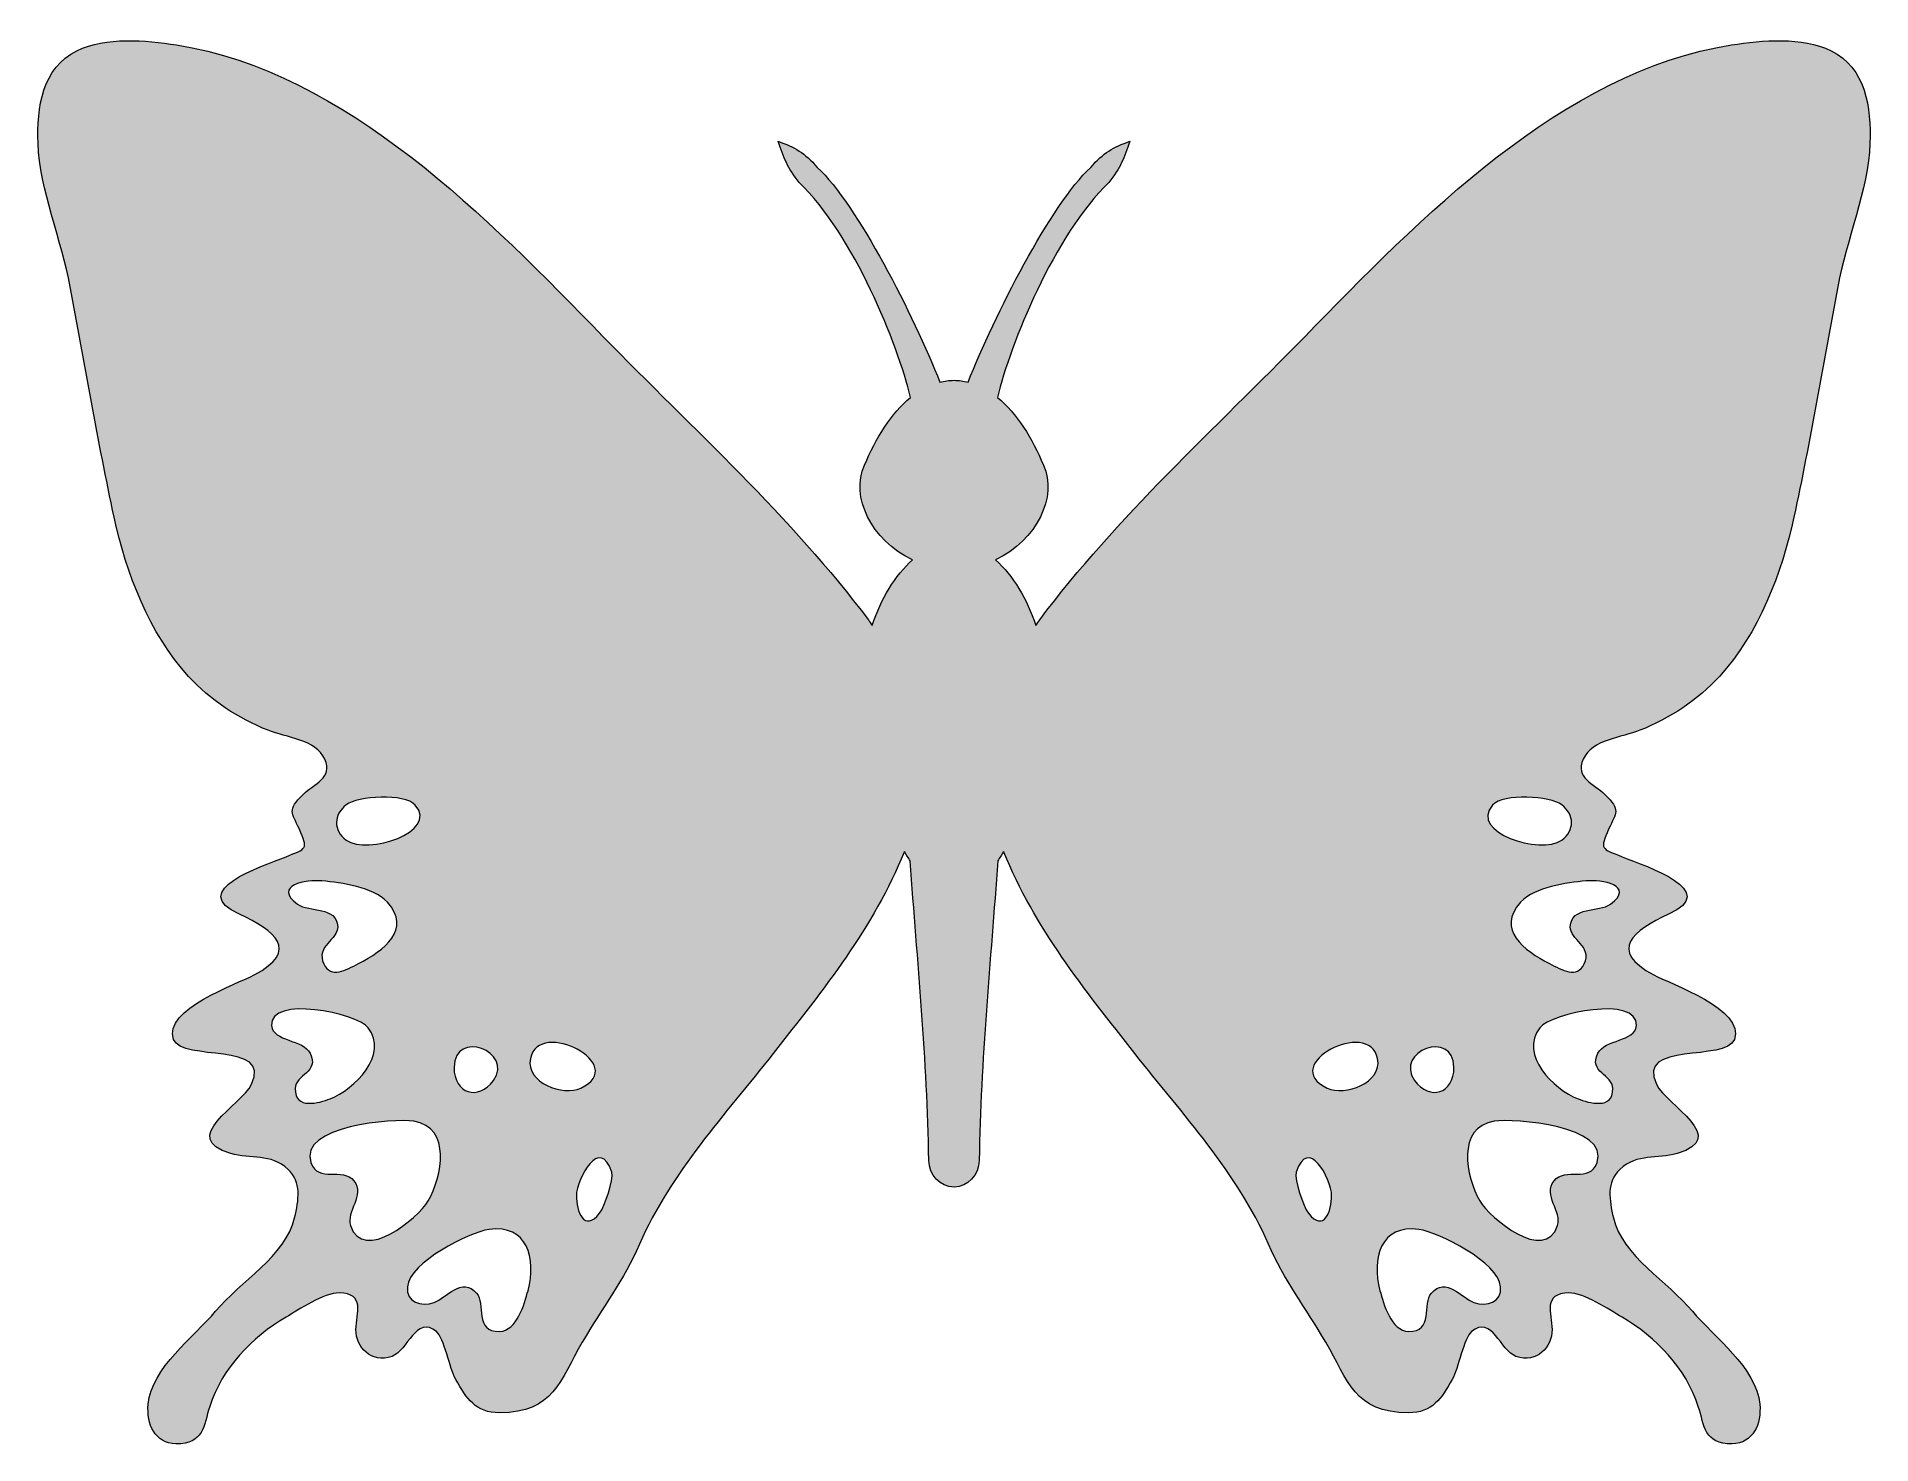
# Model space of a CAD drawing. Header units: inches. Extents: x 0 to 102, y 0 to 78.
import ezdxf

# ---------------------------------------------------------------- set-up
doc = ezdxf.new("R2010")
doc.units = ezdxf.units.IN
doc.header["$MEASUREMENT"] = 0
doc.layers.add('Layer 1', color=7, linetype='Continuous')

msp = doc.modelspace()

# ---------------------------------------------------------------- hatches: boundary and pattern name
at = {"layer": 'Layer 1', "true_color": 0xe95465}
h = msp.add_hatch(color=13, dxfattribs=at)
h.dxf.hatch_style = 2
edge = h.paths.add_edge_path()
edge.add_spline(control_points=[(99.43, 77.26), (97.79, 78.04), (95.65, 77.85), (93.91, 77.58), (84.53, 76.13), (76.55, 67.87), (70.25, 61.4), (65.27, 56.3), (59.83, 51.41), (55.55, 45.69), (55.48, 45.59), (55.41, 45.49), (55.34, 45.39), (54.84, 46.85), (54.08, 48.16), (53.1, 49.02), (55.41, 50.12), (56.55, 52.54), (55.76, 54.27), (55.14, 55.76), (54.28, 57.15), (53.21, 58.03), (53.9, 60.97), (56.37, 67.05), (59.39, 69.96), (60.03, 70.75), (60.24, 71.33), (60.55, 72.24), (59.65, 71.91), (59.07, 71.6), (58.38, 70.79), (56.15, 68.72), (53.05, 62.56), (51.58, 58.88), (51.33, 58.94), (51.07, 58.98), (50.8, 58.98), (50.53, 58.98), (50.27, 58.94), (50.02, 58.88), (48.55, 62.56), (45.45, 68.72), (43.22, 70.79), (42.53, 71.6), (41.95, 71.91), (41.05, 72.24), (41.36, 71.33), (41.57, 70.75), (42.21, 69.96), (45.23, 67.05), (47.7, 60.97), (48.39, 58.03), (47.33, 57.15), (46.46, 55.76), (45.84, 54.27), (45.05, 52.54), (46.19, 50.12), (48.5, 49.02), (47.52, 48.16), (46.76, 46.85), (46.26, 45.39), (46.19, 45.49), (46.12, 45.59), (46.05, 45.69), (41.77, 51.41), (36.32, 56.3), (31.35, 61.4), (25.05, 67.87), (17.07, 76.13), (7.69, 77.58), (5.95, 77.85), (3.81, 78.04), (2.17, 77.26), (0.24, 76.34), (-0.06, 74.08), (0.01, 72.13), (0.11, 69.54), (1.31, 66.77), (1.8, 64.17), (2.6, 59.91), (3.32, 55.62), (4.23, 51.39), (4.9, 48.3), (6.17, 44.93), (8.36, 42.56), (9.55, 41.26), (11.11, 40.22), (12.77, 39.57), (13.76, 39.18), (15.43, 39.05), (15.91, 37.97), (16.39, 36.91), (15.31, 36.62), (14.71, 36.01), (13.81, 35.11), (14.07, 35.05), (14.5, 34.08), (15, 32.96), (14.91, 33.02), (13.76, 32.56), (12.36, 32), (8.26, 30.68), (11.18, 29.37), (13.14, 28.48), (14.56, 27.36), (12, 26), (11.07, 25.51), (6.92, 24.09), (7.53, 22.43), (8, 21.15), (13.01, 22.33), (11.85, 19.94), (11.28, 18.75), (7.74, 16.97), (10.7, 16.1), (11.8, 15.78), (12.91, 16.12), (13.88, 15.22), (14.64, 14.52), (14.46, 13.5), (14.24, 12.54), (13.76, 10.43), (11.19, 8.96), (9.86, 7.36), (8.65, 5.92), (6.31, 4.21), (6.12, 2.19), (6.02, 1.1), (6.49, 0.02), (7.65, 0), (9.22, -0.03), (9.18, 1), (9.53, 2.07), (10.21, 4.17), (11.86, 5.92), (13.76, 7.02), (14.46, 7.42), (15.88, 8.39), (16.7, 8.37), (18.2, 8.34), (17.65, 7.25), (17.64, 6.33), (17.64, 5.36), (18.47, 4.44), (19.64, 4.85), (20.51, 5.15), (20.97, 7.17), (22.11, 6.22), (22.51, 5.89), (22.85, 4.14), (23.17, 3.57), (23.78, 2.5), (24.26, 1.72), (25.61, 1.72), (28.6, 1.72), (28.95, 3.51), (30.19, 5.64), (31.29, 7.53), (32.5, 9.09), (33.36, 11.07), (35.1, 15.05), (38.12, 18.26), (40.78, 21.65), (43.54, 25.17), (46.36, 28.65), (48.04, 32.82), (48.05, 32.83), (48.05, 32.84), (48.06, 32.85), (48.16, 32.67), (48.26, 32.49), (48.37, 32.33), (48.77, 26.79), (49.32, 21.26), (49.4, 15.72), (49.42, 14.9), (50.03, 14.24), (50.8, 14.24), (51.56, 14.24), (52.18, 14.9), (52.2, 15.72), (52.28, 21.26), (52.83, 26.79), (53.23, 32.33), (53.34, 32.49), (53.44, 32.67), (53.54, 32.85), (53.55, 32.84), (53.55, 32.83), (53.56, 32.82), (55.24, 28.65), (58.06, 25.17), (60.82, 21.65), (63.48, 18.26), (66.5, 15.05), (68.24, 11.07), (69.1, 9.09), (70.31, 7.53), (71.41, 5.64), (72.65, 3.51), (73, 1.72), (75.99, 1.72), (77.34, 1.72), (77.82, 2.5), (78.43, 3.57), (78.75, 4.14), (79.09, 5.89), (79.49, 6.22), (80.63, 7.17), (81.09, 5.15), (81.96, 4.85), (83.13, 4.44), (83.96, 5.36), (83.96, 6.33), (83.95, 7.25), (83.4, 8.34), (84.9, 8.37), (85.72, 8.39), (87.14, 7.42), (87.84, 7.02), (89.74, 5.92), (91.39, 4.17), (92.07, 2.07), (92.42, 1), (92.38, -0.03), (93.95, 0), (95.11, 0.02), (95.58, 1.1), (95.48, 2.19), (95.29, 4.21), (92.95, 5.92), (91.74, 7.36), (90.41, 8.96), (87.84, 10.43), (87.36, 12.54), (87.14, 13.5), (86.96, 14.52), (87.72, 15.22), (88.69, 16.12), (89.8, 15.78), (90.89, 16.1), (93.86, 16.97), (90.32, 18.75), (89.75, 19.94), (88.59, 22.33), (93.6, 21.15), (94.07, 22.43), (94.68, 24.09), (90.53, 25.51), (89.6, 26), (87.04, 27.36), (88.46, 28.48), (90.42, 29.37), (93.34, 30.68), (89.24, 32), (87.84, 32.56), (86.69, 33.02), (86.6, 32.96), (87.1, 34.08), (87.53, 35.05), (87.79, 35.11), (86.89, 36.01), (86.29, 36.62), (85.21, 36.91), (85.69, 37.97), (86.17, 39.05), (87.84, 39.18), (88.83, 39.57), (90.49, 40.22), (92.05, 41.26), (93.24, 42.56), (95.43, 44.93), (96.7, 48.3), (97.37, 51.39), (98.28, 55.62), (99, 59.91), (99.8, 64.17), (100.29, 66.77), (101.49, 69.54), (101.59, 72.13), (101.66, 74.08), (101.36, 76.34), (99.43, 77.26)], knot_values=[0, 0, 0, 0, 1, 1, 1, 2, 2, 2, 3, 3, 3, 4, 4, 4, 5, 5, 5, 6, 6, 6, 7, 7, 7, 8, 8, 8, 9, 9, 9, 10, 10, 10, 11, 11, 11, 12, 12, 12, 13, 13, 13, 14, 14, 14, 15, 15, 15, 16, 16, 16, 17, 17, 17, 18, 18, 18, 19, 19, 19, 20, 20, 20, 21, 21, 21, 22, 22, 22, 23, 23, 23, 24, 24, 24, 25, 25, 25, 26, 26, 26, 27, 27, 27, 28, 28, 28, 29, 29, 29, 30, 30, 30, 31, 31, 31, 32, 32, 32, 33, 33, 33, 34, 34, 34, 35, 35, 35, 36, 36, 36, 37, 37, 37, 38, 38, 38, 39, 39, 39, 40, 40, 40, 41, 41, 41, 42, 42, 42, 43, 43, 43, 44, 44, 44, 45, 45, 45, 46, 46, 46, 47, 47, 47, 48, 48, 48, 49, 49, 49, 50, 50, 50, 51, 51, 51, 52, 52, 52, 53, 53, 53, 54, 54, 54, 55, 55, 55, 56, 56, 56, 57, 57, 57, 58, 58, 58, 59, 59, 59, 60, 60, 60, 61, 61, 61, 62, 62, 62, 63, 63, 63, 64, 64, 64, 65, 65, 65, 66, 66, 66, 67, 67, 67, 68, 68, 68, 69, 69, 69, 70, 70, 70, 71, 71, 71, 72, 72, 72, 73, 73, 73, 74, 74, 74, 75, 75, 75, 76, 76, 76, 77, 77, 77, 78, 78, 78, 79, 79, 79, 80, 80, 80, 81, 81, 81, 82, 82, 82, 83, 83, 83, 84, 84, 84, 85, 85, 85, 86, 86, 86, 87, 87, 87, 88, 88, 88, 89, 89, 89, 90, 90, 90, 91, 91, 91, 92, 92, 92, 93, 93, 93, 94, 94, 94, 94], degree=3, periodic=1)
edge = h.paths.add_edge_path()
edge.add_spline(control_points=[(25.26, 20.15), (24.43, 18.99), (23.07, 19.42), (23.08, 20.88), (23.09, 23.01), (26.41, 21.77), (25.26, 20.15)], knot_values=[0, 0, 0, 0, 1, 1, 1, 2, 2, 2, 2], degree=3, periodic=1)
edge = h.paths.add_edge_path()
edge.add_spline(control_points=[(17.1, 35.44), (17.73, 35.92), (20.34, 36.09), (20.93, 35.42), (22.26, 33.92), (18.27, 32.63), (17.1, 33.48), (16.37, 34.02), (16.39, 34.88), (17.1, 35.44)], knot_values=[0, 0, 0, 0, 1, 1, 1, 2, 2, 2, 3, 3, 3, 3], degree=3, periodic=1)
edge = h.paths.add_edge_path()
edge.add_spline(control_points=[(15.75, 31.22), (16.87, 31.1), (18.55, 30.91), (19.38, 30.03), (20.76, 28.53), (19.2, 27.36), (17.78, 26.63), (17.08, 26.28), (16.25, 25.79), (15.86, 26.61), (15.38, 27.61), (16.66, 27.97), (16.63, 28.67), (16.59, 29.83), (15.05, 29.46), (14.4, 29.93), (12.99, 30.97), (14.9, 31.3), (15.75, 31.22)], knot_values=[0, 0, 0, 0, 1, 1, 1, 2, 2, 2, 3, 3, 3, 4, 4, 4, 5, 5, 5, 6, 6, 6, 6], degree=3, periodic=1)
edge = h.paths.add_edge_path()
edge.add_spline(control_points=[(14.27, 19.7), (14.28, 20.49), (15.63, 20.58), (15.1, 21.66), (14.71, 22.44), (13.03, 22.3), (12.96, 23.19), (12.84, 24.88), (17.68, 23.9), (18.32, 23.07), (19.47, 21.57), (17.56, 19.66), (16.2, 19.13), (15.6, 18.9), (14.24, 18.51), (14.27, 19.7)], knot_values=[0, 0, 0, 0, 1, 1, 1, 2, 2, 2, 3, 3, 3, 4, 4, 4, 5, 5, 5, 5], degree=3, periodic=1)
edge = h.paths.add_edge_path()
edge.add_spline(control_points=[(17.33, 12.11), (17.08, 12.85), (18.15, 13.81), (17.53, 14.58), (16.9, 15.37), (15.55, 14.44), (15.14, 15.6), (14.42, 17.62), (19.76, 18.07), (20.84, 17.89), (22.96, 17.54), (22.42, 14.82), (21.64, 13.47), (21.09, 12.52), (18.05, 9.98), (17.33, 12.11)], knot_values=[0, 0, 0, 0, 1, 1, 1, 2, 2, 2, 3, 3, 3, 4, 4, 4, 5, 5, 5, 5], degree=3, periodic=1)
edge = h.paths.add_edge_path()
edge.add_spline(control_points=[(27.18, 8.49), (26.99, 7.78), (26.56, 6.25), (25.6, 6.23), (24.19, 6.19), (24.83, 7.77), (24.33, 8.36), (23.54, 9.29), (22.62, 8.06), (21.97, 7.84), (21.26, 7.59), (20.41, 7.85), (20.49, 8.71), (20.6, 10.05), (23.89, 11.73), (25.03, 11.89), (27.12, 12.18), (27.66, 10.29), (27.18, 8.49)], knot_values=[0, 0, 0, 0, 1, 1, 1, 2, 2, 2, 3, 3, 3, 4, 4, 4, 5, 5, 5, 6, 6, 6, 6], degree=3, periodic=1)
edge = h.paths.add_edge_path()
edge.add_spline(control_points=[(27.31, 21.36), (27.77, 23.64), (32.86, 21.02), (30.1, 19.72), (29.14, 19.27), (27.05, 20.01), (27.31, 21.36)], knot_values=[0, 0, 0, 0, 1, 1, 1, 2, 2, 2, 2], degree=3, periodic=1)
edge = h.paths.add_edge_path()
edge.add_spline(control_points=[(31.15, 12.79), (30.28, 11.69), (29.86, 12.91), (29.86, 13.77), (29.87, 14.72), (31.2, 17.09), (31.82, 15.06), (31.94, 14.66), (31.43, 13.15), (31.15, 12.79)], knot_values=[0, 0, 0, 0, 1, 1, 1, 2, 2, 2, 3, 3, 3, 3], degree=3, periodic=1)
edge = h.paths.add_edge_path()
edge.add_spline(control_points=[(80.66, 35.42), (81.26, 36.09), (83.87, 35.92), (84.5, 35.44), (85.21, 34.88), (85.23, 34.02), (84.5, 33.48), (83.33, 32.63), (79.34, 33.92), (80.66, 35.42)], knot_values=[0, 0, 0, 0, 1, 1, 1, 2, 2, 2, 3, 3, 3, 3], degree=3, periodic=1)
edge = h.paths.add_edge_path()
edge.add_spline(control_points=[(78.52, 20.88), (78.53, 19.42), (77.17, 18.99), (76.34, 20.15), (75.19, 21.77), (78.51, 23.01), (78.52, 20.88)], knot_values=[0, 0, 0, 0, 1, 1, 1, 2, 2, 2, 2], degree=3, periodic=1)
edge = h.paths.add_edge_path()
edge.add_spline(control_points=[(70.45, 12.79), (70.17, 13.15), (69.66, 14.66), (69.78, 15.06), (70.4, 17.09), (71.73, 14.72), (71.74, 13.77), (71.74, 12.91), (71.32, 11.69), (70.45, 12.79)], knot_values=[0, 0, 0, 0, 1, 1, 1, 2, 2, 2, 3, 3, 3, 3], degree=3, periodic=1)
edge = h.paths.add_edge_path()
edge.add_spline(control_points=[(71.5, 19.72), (68.74, 21.02), (73.83, 23.64), (74.29, 21.36), (74.55, 20.01), (72.46, 19.27), (71.5, 19.72)], knot_values=[0, 0, 0, 0, 1, 1, 1, 2, 2, 2, 2], degree=3, periodic=1)
edge = h.paths.add_edge_path()
edge.add_spline(control_points=[(79.63, 7.84), (78.98, 8.06), (78.06, 9.29), (77.27, 8.36), (76.77, 7.77), (77.41, 6.19), (76, 6.23), (75.04, 6.25), (74.61, 7.78), (74.42, 8.49), (73.94, 10.29), (74.48, 12.18), (76.57, 11.89), (77.71, 11.73), (81, 10.05), (81.11, 8.71), (81.19, 7.85), (80.34, 7.59), (79.63, 7.84)], knot_values=[0, 0, 0, 0, 1, 1, 1, 2, 2, 2, 3, 3, 3, 4, 4, 4, 5, 5, 5, 6, 6, 6, 6], degree=3, periodic=1)
edge = h.paths.add_edge_path()
edge.add_spline(control_points=[(86.46, 15.6), (86.05, 14.44), (84.7, 15.37), (84.07, 14.58), (83.45, 13.81), (84.52, 12.85), (84.27, 12.11), (83.55, 9.98), (80.51, 12.52), (79.96, 13.47), (79.18, 14.82), (78.64, 17.54), (80.76, 17.89), (81.84, 18.07), (87.18, 17.62), (86.46, 15.6)], knot_values=[0, 0, 0, 0, 1, 1, 1, 2, 2, 2, 3, 3, 3, 4, 4, 4, 5, 5, 5, 5], degree=3, periodic=1)
edge = h.paths.add_edge_path()
edge.add_spline(control_points=[(88.64, 23.19), (88.57, 22.3), (86.89, 22.44), (86.5, 21.66), (85.97, 20.58), (87.32, 20.49), (87.33, 19.7), (87.36, 18.51), (86, 18.9), (85.4, 19.13), (84.04, 19.66), (82.13, 21.57), (83.28, 23.07), (83.92, 23.9), (88.75, 24.88), (88.64, 23.19)], knot_values=[0, 0, 0, 0, 1, 1, 1, 2, 2, 2, 3, 3, 3, 4, 4, 4, 5, 5, 5, 5], degree=3, periodic=1)
edge = h.paths.add_edge_path()
edge.add_spline(control_points=[(85.85, 31.22), (86.7, 31.3), (88.61, 30.97), (87.2, 29.93), (86.55, 29.46), (85.01, 29.83), (84.97, 28.67), (84.94, 27.97), (86.22, 27.61), (85.74, 26.61), (85.35, 25.79), (84.52, 26.28), (83.82, 26.63), (82.4, 27.36), (80.84, 28.53), (82.22, 30.03), (83.05, 30.91), (84.73, 31.1), (85.85, 31.22)], knot_values=[0, 0, 0, 0, 1, 1, 1, 2, 2, 2, 3, 3, 3, 4, 4, 4, 5, 5, 5, 6, 6, 6, 6], degree=3, periodic=1)

# ---------------------------------------------------------------- linework, layer by layer
at = {"layer": 'Layer 1', "lineweight": 0}
for points, knots in [([(99.43, 77.26), (97.79, 78.04), (95.65, 77.85), (93.91, 77.58), (84.53, 76.13), (76.55, 67.87), (70.25, 61.4), (65.27, 56.3), (59.83, 51.41), (55.55, 45.69), (55.48, 45.59), (55.41, 45.49), (55.34, 45.39), (54.84, 46.85), (54.08, 48.16), (53.1, 49.02), (55.41, 50.12), (56.55, 52.54), (55.76, 54.27), (55.14, 55.76), (54.28, 57.15), (53.21, 58.03), (53.9, 60.97), (56.37, 67.05), (59.39, 69.96), (60.03, 70.75), (60.24, 71.33), (60.55, 72.24), (59.65, 71.91), (59.07, 71.6), (58.38, 70.79), (56.15, 68.72), (53.05, 62.56), (51.58, 58.88), (51.33, 58.94), (51.07, 58.98), (50.8, 58.98), (50.53, 58.98), (50.27, 58.94), (50.02, 58.88), (48.55, 62.56), (45.45, 68.72), (43.22, 70.79), (42.53, 71.6), (41.95, 71.91), (41.05, 72.24), (41.36, 71.33), (41.57, 70.75), (42.21, 69.96), (45.23, 67.05), (47.7, 60.97), (48.39, 58.03), (47.33, 57.15), (46.46, 55.76), (45.84, 54.27), (45.05, 52.54), (46.19, 50.12), (48.5, 49.02), (47.52, 48.16), (46.76, 46.85), (46.26, 45.39), (46.19, 45.49), (46.12, 45.59), (46.05, 45.69), (41.77, 51.41), (36.32, 56.3), (31.35, 61.4), (25.05, 67.87), (17.07, 76.13), (7.69, 77.58), (5.95, 77.85), (3.81, 78.04), (2.17, 77.26), (0.24, 76.34), (-0.06, 74.08), (0.01, 72.13), (0.11, 69.54), (1.31, 66.77), (1.8, 64.17), (2.6, 59.91), (3.32, 55.62), (4.23, 51.39), (4.9, 48.3), (6.17, 44.93), (8.36, 42.56), (9.55, 41.26), (11.11, 40.22), (12.77, 39.57), (13.76, 39.18), (15.43, 39.05), (15.91, 37.97), (16.39, 36.91), (15.31, 36.62), (14.71, 36.01), (13.81, 35.11), (14.07, 35.05), (14.5, 34.08), (15, 32.96), (14.91, 33.02), (13.76, 32.56), (12.36, 32), (8.26, 30.68), (11.18, 29.37), (13.14, 28.48), (14.56, 27.36), (12, 26), (11.07, 25.51), (6.92, 24.09), (7.53, 22.43), (8, 21.15), (13.01, 22.33), (11.85, 19.94), (11.28, 18.75), (7.74, 16.97), (10.7, 16.1), (11.8, 15.78), (12.91, 16.12), (13.88, 15.22), (14.64, 14.52), (14.46, 13.5), (14.24, 12.54), (13.76, 10.43), (11.19, 8.96), (9.86, 7.36), (8.65, 5.92), (6.31, 4.21), (6.12, 2.19), (6.02, 1.1), (6.49, 0.02), (7.65, 0), (9.22, -0.03), (9.18, 1), (9.53, 2.07), (10.21, 4.17), (11.86, 5.92), (13.76, 7.02), (14.46, 7.42), (15.88, 8.39), (16.7, 8.37), (18.2, 8.34), (17.65, 7.25), (17.64, 6.33), (17.64, 5.36), (18.47, 4.44), (19.64, 4.85), (20.51, 5.15), (20.97, 7.17), (22.11, 6.22), (22.51, 5.89), (22.85, 4.14), (23.17, 3.57), (23.78, 2.5), (24.26, 1.72), (25.61, 1.72), (28.6, 1.72), (28.95, 3.51), (30.19, 5.64), (31.29, 7.53), (32.5, 9.09), (33.36, 11.07), (35.1, 15.05), (38.12, 18.26), (40.78, 21.65), (43.54, 25.17), (46.36, 28.65), (48.04, 32.82), (48.05, 32.83), (48.05, 32.84), (48.06, 32.85), (48.16, 32.67), (48.26, 32.49), (48.37, 32.33), (48.77, 26.79), (49.32, 21.26), (49.4, 15.72), (49.42, 14.9), (50.03, 14.24), (50.8, 14.24), (51.56, 14.24), (52.18, 14.9), (52.2, 15.72), (52.28, 21.26), (52.83, 26.79), (53.23, 32.33), (53.34, 32.49), (53.44, 32.67), (53.54, 32.85), (53.55, 32.84), (53.55, 32.83), (53.56, 32.82), (55.24, 28.65), (58.06, 25.17), (60.82, 21.65), (63.48, 18.26), (66.5, 15.05), (68.24, 11.07), (69.1, 9.09), (70.31, 7.53), (71.41, 5.64), (72.65, 3.51), (73, 1.72), (75.99, 1.72), (77.34, 1.72), (77.82, 2.5), (78.43, 3.57), (78.75, 4.14), (79.09, 5.89), (79.49, 6.22), (80.63, 7.17), (81.09, 5.15), (81.96, 4.85), (83.13, 4.44), (83.96, 5.36), (83.96, 6.33), (83.95, 7.25), (83.4, 8.34), (84.9, 8.37), (85.72, 8.39), (87.14, 7.42), (87.84, 7.02), (89.74, 5.92), (91.39, 4.17), (92.07, 2.07), (92.42, 1), (92.38, -0.03), (93.95, 0), (95.11, 0.02), (95.58, 1.1), (95.48, 2.19), (95.29, 4.21), (92.95, 5.92), (91.74, 7.36), (90.41, 8.96), (87.84, 10.43), (87.36, 12.54), (87.14, 13.5), (86.96, 14.52), (87.72, 15.22), (88.69, 16.12), (89.8, 15.78), (90.89, 16.1), (93.86, 16.97), (90.32, 18.75), (89.75, 19.94), (88.59, 22.33), (93.6, 21.15), (94.07, 22.43), (94.68, 24.09), (90.53, 25.51), (89.6, 26), (87.04, 27.36), (88.46, 28.48), (90.42, 29.37), (93.34, 30.68), (89.24, 32), (87.84, 32.56), (86.69, 33.02), (86.6, 32.96), (87.1, 34.08), (87.53, 35.05), (87.79, 35.11), (86.89, 36.01), (86.29, 36.62), (85.21, 36.91), (85.69, 37.97), (86.17, 39.05), (87.84, 39.18), (88.83, 39.57), (90.49, 40.22), (92.05, 41.26), (93.24, 42.56), (95.43, 44.93), (96.7, 48.3), (97.37, 51.39), (98.28, 55.62), (99, 59.91), (99.8, 64.17), (100.29, 66.77), (101.49, 69.54), (101.59, 72.13), (101.66, 74.08), (101.36, 76.34), (99.43, 77.26)], [0, 0, 0, 0, 1, 1, 1, 2, 2, 2, 3, 3, 3, 4, 4, 4, 5, 5, 5, 6, 6, 6, 7, 7, 7, 8, 8, 8, 9, 9, 9, 10, 10, 10, 11, 11, 11, 12, 12, 12, 13, 13, 13, 14, 14, 14, 15, 15, 15, 16, 16, 16, 17, 17, 17, 18, 18, 18, 19, 19, 19, 20, 20, 20, 21, 21, 21, 22, 22, 22, 23, 23, 23, 24, 24, 24, 25, 25, 25, 26, 26, 26, 27, 27, 27, 28, 28, 28, 29, 29, 29, 30, 30, 30, 31, 31, 31, 32, 32, 32, 33, 33, 33, 34, 34, 34, 35, 35, 35, 36, 36, 36, 37, 37, 37, 38, 38, 38, 39, 39, 39, 40, 40, 40, 41, 41, 41, 42, 42, 42, 43, 43, 43, 44, 44, 44, 45, 45, 45, 46, 46, 46, 47, 47, 47, 48, 48, 48, 49, 49, 49, 50, 50, 50, 51, 51, 51, 52, 52, 52, 53, 53, 53, 54, 54, 54, 55, 55, 55, 56, 56, 56, 57, 57, 57, 58, 58, 58, 59, 59, 59, 60, 60, 60, 61, 61, 61, 62, 62, 62, 63, 63, 63, 64, 64, 64, 65, 65, 65, 66, 66, 66, 67, 67, 67, 68, 68, 68, 69, 69, 69, 70, 70, 70, 71, 71, 71, 72, 72, 72, 73, 73, 73, 74, 74, 74, 75, 75, 75, 76, 76, 76, 77, 77, 77, 78, 78, 78, 79, 79, 79, 80, 80, 80, 81, 81, 81, 82, 82, 82, 83, 83, 83, 84, 84, 84, 85, 85, 85, 86, 86, 86, 87, 87, 87, 88, 88, 88, 89, 89, 89, 90, 90, 90, 91, 91, 91, 92, 92, 92, 93, 93, 93, 94, 94, 94, 94]), ([(17.1, 35.44), (17.73, 35.92), (20.34, 36.09), (20.93, 35.42), (22.26, 33.92), (18.27, 32.63), (17.1, 33.48), (16.37, 34.02), (16.39, 34.88), (17.1, 35.44)], [0, 0, 0, 0, 1, 1, 1, 2, 2, 2, 3, 3, 3, 3]), ([(80.66, 35.42), (81.26, 36.09), (83.87, 35.92), (84.5, 35.44), (85.21, 34.88), (85.23, 34.02), (84.5, 33.48), (83.33, 32.63), (79.34, 33.92), (80.66, 35.42)], [0, 0, 0, 0, 1, 1, 1, 2, 2, 2, 3, 3, 3, 3]), ([(15.75, 31.22), (16.87, 31.1), (18.55, 30.91), (19.38, 30.03), (20.76, 28.53), (19.2, 27.36), (17.78, 26.63), (17.08, 26.28), (16.25, 25.79), (15.86, 26.61), (15.38, 27.61), (16.66, 27.97), (16.63, 28.67), (16.59, 29.83), (15.05, 29.46), (14.4, 29.93), (12.99, 30.97), (14.9, 31.3), (15.75, 31.22)], [0, 0, 0, 0, 1, 1, 1, 2, 2, 2, 3, 3, 3, 4, 4, 4, 5, 5, 5, 6, 6, 6, 6]), ([(85.85, 31.22), (86.7, 31.3), (88.61, 30.97), (87.2, 29.93), (86.55, 29.46), (85.01, 29.83), (84.97, 28.67), (84.94, 27.97), (86.22, 27.61), (85.74, 26.61), (85.35, 25.79), (84.52, 26.28), (83.82, 26.63), (82.4, 27.36), (80.84, 28.53), (82.22, 30.03), (83.05, 30.91), (84.73, 31.1), (85.85, 31.22)], [0, 0, 0, 0, 1, 1, 1, 2, 2, 2, 3, 3, 3, 4, 4, 4, 5, 5, 5, 6, 6, 6, 6]), ([(14.27, 19.7), (14.28, 20.49), (15.63, 20.58), (15.1, 21.66), (14.71, 22.44), (13.03, 22.3), (12.96, 23.19), (12.84, 24.88), (17.68, 23.9), (18.32, 23.07), (19.47, 21.57), (17.56, 19.66), (16.2, 19.13), (15.6, 18.9), (14.24, 18.51), (14.27, 19.7)], [0, 0, 0, 0, 1, 1, 1, 2, 2, 2, 3, 3, 3, 4, 4, 4, 5, 5, 5, 5]), ([(88.64, 23.19), (88.57, 22.3), (86.89, 22.44), (86.5, 21.66), (85.97, 20.58), (87.32, 20.49), (87.33, 19.7), (87.36, 18.51), (86, 18.9), (85.4, 19.13), (84.04, 19.66), (82.13, 21.57), (83.28, 23.07), (83.92, 23.9), (88.75, 24.88), (88.64, 23.19)], [0, 0, 0, 0, 1, 1, 1, 2, 2, 2, 3, 3, 3, 4, 4, 4, 5, 5, 5, 5]), ([(27.31, 21.36), (27.77, 23.64), (32.86, 21.02), (30.1, 19.72), (29.14, 19.27), (27.05, 20.01), (27.31, 21.36)], [0, 0, 0, 0, 1, 1, 1, 2, 2, 2, 2]), ([(71.5, 19.72), (68.74, 21.02), (73.83, 23.64), (74.29, 21.36), (74.55, 20.01), (72.46, 19.27), (71.5, 19.72)], [0, 0, 0, 0, 1, 1, 1, 2, 2, 2, 2]), ([(25.26, 20.15), (24.43, 18.99), (23.07, 19.42), (23.08, 20.88), (23.09, 23.01), (26.41, 21.77), (25.26, 20.15)], [0, 0, 0, 0, 1, 1, 1, 2, 2, 2, 2]), ([(78.52, 20.88), (78.53, 19.42), (77.17, 18.99), (76.34, 20.15), (75.19, 21.77), (78.51, 23.01), (78.52, 20.88)], [0, 0, 0, 0, 1, 1, 1, 2, 2, 2, 2]), ([(17.33, 12.11), (17.08, 12.85), (18.15, 13.81), (17.53, 14.58), (16.9, 15.37), (15.55, 14.44), (15.14, 15.6), (14.42, 17.62), (19.76, 18.07), (20.84, 17.89), (22.96, 17.54), (22.42, 14.82), (21.64, 13.47), (21.09, 12.52), (18.05, 9.98), (17.33, 12.11)], [0, 0, 0, 0, 1, 1, 1, 2, 2, 2, 3, 3, 3, 4, 4, 4, 5, 5, 5, 5]), ([(86.46, 15.6), (86.05, 14.44), (84.7, 15.37), (84.07, 14.58), (83.45, 13.81), (84.52, 12.85), (84.27, 12.11), (83.55, 9.98), (80.51, 12.52), (79.96, 13.47), (79.18, 14.82), (78.64, 17.54), (80.76, 17.89), (81.84, 18.07), (87.18, 17.62), (86.46, 15.6)], [0, 0, 0, 0, 1, 1, 1, 2, 2, 2, 3, 3, 3, 4, 4, 4, 5, 5, 5, 5]), ([(31.15, 12.79), (30.28, 11.69), (29.86, 12.91), (29.86, 13.77), (29.87, 14.72), (31.2, 17.09), (31.82, 15.06), (31.94, 14.66), (31.43, 13.15), (31.15, 12.79)], [0, 0, 0, 0, 1, 1, 1, 2, 2, 2, 3, 3, 3, 3]), ([(70.45, 12.79), (70.17, 13.15), (69.66, 14.66), (69.78, 15.06), (70.4, 17.09), (71.73, 14.72), (71.74, 13.77), (71.74, 12.91), (71.32, 11.69), (70.45, 12.79)], [0, 0, 0, 0, 1, 1, 1, 2, 2, 2, 3, 3, 3, 3]), ([(27.18, 8.49), (26.99, 7.78), (26.56, 6.25), (25.6, 6.23), (24.19, 6.19), (24.83, 7.77), (24.33, 8.36), (23.54, 9.29), (22.62, 8.06), (21.97, 7.84), (21.26, 7.59), (20.41, 7.85), (20.49, 8.71), (20.6, 10.05), (23.89, 11.73), (25.03, 11.89), (27.12, 12.18), (27.66, 10.29), (27.18, 8.49)], [0, 0, 0, 0, 1, 1, 1, 2, 2, 2, 3, 3, 3, 4, 4, 4, 5, 5, 5, 6, 6, 6, 6]), ([(79.63, 7.84), (78.98, 8.06), (78.06, 9.29), (77.27, 8.36), (76.77, 7.77), (77.41, 6.19), (76, 6.23), (75.04, 6.25), (74.61, 7.78), (74.42, 8.49), (73.94, 10.29), (74.48, 12.18), (76.57, 11.89), (77.71, 11.73), (81, 10.05), (81.11, 8.71), (81.19, 7.85), (80.34, 7.59), (79.63, 7.84)], [0, 0, 0, 0, 1, 1, 1, 2, 2, 2, 3, 3, 3, 4, 4, 4, 5, 5, 5, 6, 6, 6, 6])]:
    msp.add_open_spline(points, degree=3, knots=knots, dxfattribs=at)

doc.saveas('drawing.dxf')
